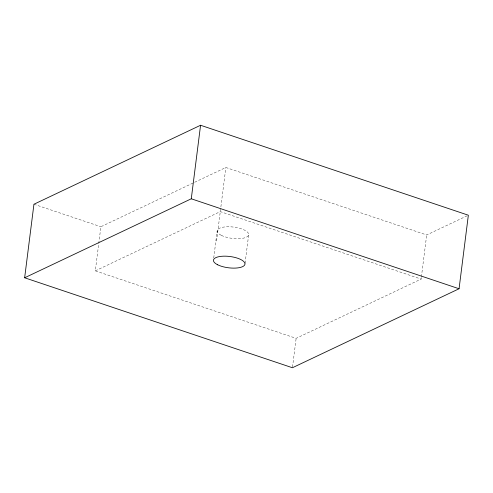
<?xml version="1.0" encoding="UTF-8"?>
<svg xmlns="http://www.w3.org/2000/svg" width="493" height="493" viewBox="0 0 493 493"><rect width="100%" height="100%" fill="white"/><g stroke="black" fill="none" stroke-linecap="round" stroke-linejoin="round"><path stroke-width="0.37" stroke-dasharray="2.46 1.85" d="M421.312 277.571L421.121 279.087L296.145 338.334L95.309 270.854L100.886 226.737L225.856 167.491L426.691 234.97L466.963 215.879M213.734 257.962L217.166 230.81M216.569 241.028L225.856 167.491M245.07 263.317L248.688 234.656M292.528 366.989L296.145 338.334M421.41 276.807L426.691 234.97M95.309 270.854L220.285 211.614L421.121 279.087M33.937 204.244L100.886 226.737M221.412 235.383A15.881 5.688 7.2 0 0 248.016 236.055A15.881 5.688 7.2 0 0 229.35 226.762A15.881 5.688 7.2 0 0 221.412 235.383"/><path stroke-width="0.74" d="M24.65 277.781L33.937 204.244L200.571 125.253L468.35 215.219L459.063 288.756L292.429 367.747L24.65 277.781L191.278 198.79L459.063 288.756M191.278 198.79L200.571 125.253M217.696 264.796A15.881 5.688 7.2 0 0 244.3 265.474A15.881 5.688 7.2 0 0 225.634 256.175A15.881 5.688 7.2 0 0 217.696 264.796"/></g></svg>
